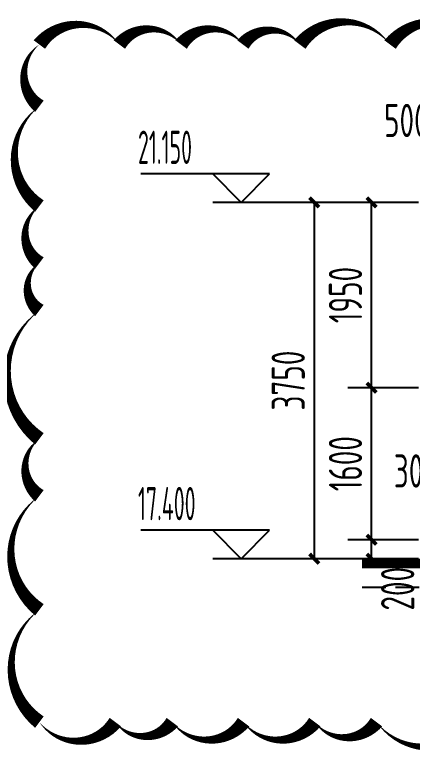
# Model space of a CAD drawing. Extents: x -863035 to 270371, y -8918 to 240488.
# Drawn here: x -250483 to -246298, y 146374 to 154157 of the extents above; entities that cross this region are included whole.
import ezdxf

# ---------------------------------------------------------------- set-up
doc = ezdxf.new("R2010")
doc.units = 0
doc.header["$LTSCALE"] = 1000
doc.header["$MEASUREMENT"] = 0
doc.linetypes.add('DASH', pattern=[0.35, 0.25, -0.1])
for name, color, linetype in [('01-标注_尺寸', 124, 'Continuous'), ('01-标注_标高', 200, 'Continuous'), ('02-TEXT_标注', 130, 'Continuous'), ('A-C_窗', 140, 'Continuous'), ('E-立面轮廓', 241, 'Continuous')]:
    doc.layers.add(name, color=color, linetype=linetype)
doc.layers.add('DIM_MODI', color=6, linetype='Continuous', plot=False)
doc.styles.add('_TCH_DIM', font='ROS1', dxfattribs={"width": 0.75, "bigfont": 'JD'})
doc.styles.add('_TCH_DIM_T3', font='ROS1', dxfattribs={"width": 0.75, "bigfont": 'JD'})
doc.dimstyles.new('_TCH_ARCH&&100', dxfattribs={"dimtxt": 350, "dimasz": 100, "dimexe": 250, "dimexo": 300, "dimgap": 100, "dimtad": 1, "dimdec": 0, "dimzin": 0, "dimdsep": 46, "dimtxsty": '_TCH_DIM_T3', "dimblk": 'ARCHTICK', "dimcen": 0.09, "dimclrt": 7, "dimazin": 2, "dimtfac": 1, "dimtdec": 0, "dimtix": 1, "dimtmove": 2, "dimatfit": 3, "dimfxl": 0, "dimtolj": 1, "dimtzin": 0, "dimarcsym": 0})

# ---------------------------------------------------------------- blocks, each defined once
blk = doc.blocks.new('_ArchTick')
at = {"color": 0, "linetype": 'ByBlock', "const_width": 0.4}
blk.add_lwpolyline([(-0.5, -0.5), (0.5, 0.5)], dxfattribs=at)
blk = doc.blocks.new('*D748')
at = {"layer": '01-标注_尺寸', "color": 0, "lineweight": -2, "transparency": 16777216}
for p, q in [((-246082.6, 148925.3), (-246082.6, 149330.5)), ((-245782.6, 148925.3), (-245782.6, 149330.5)), ((-246082.6, 149080.5), (-245782.6, 149080.5))]:
    blk.add_line(p, q, dxfattribs=at)
at = {"layer": 'Defpoints', "color": 0, "transparency": 16777216}
for p in [(-245782.6, 149080.5), (-246082.6, 148625.3), (-245782.6, 148625.3)]:
    blk.add_point(p, dxfattribs=at)
at = {"layer": '01-标注_尺寸', "color": 0, "lineweight": -2, "transparency": 16777216, "xscale": 100, "yscale": 100, "zscale": 100, "rotation": 180}
blk.add_blockref('_ArchTick', (-246082.6, 149080.5), dxfattribs=at)
at = {"layer": '01-标注_尺寸', "color": 0, "lineweight": -2, "transparency": 16777216, "xscale": 100, "yscale": 100, "zscale": 100}
blk.add_blockref('_ArchTick', (-245782.6, 149080.5), dxfattribs=at)
at = {"layer": '01-标注_尺寸', "color": 7, "transparency": 16777216, "insert": (-246259.8, 149355.5), "char_height": 350, "attachment_point": 5, "style": '_TCH_DIM_T3'}
blk.add_mtext('\\A1;300', dxfattribs=at)
blk = doc.blocks.new('*D763')
at = {"layer": '01-标注_尺寸', "color": 0, "lineweight": -2, "transparency": 16777216}
for p, q in [((-246082.6, 152408.2), (-246082.6, 153019.5)), ((-245582.6, 152408.2), (-245582.6, 153019.5)), ((-246082.6, 152769.5), (-245582.6, 152769.5))]:
    blk.add_line(p, q, dxfattribs=at)
at = {"layer": 'Defpoints', "color": 0, "transparency": 16777216}
for p in [(-245582.6, 152769.5), (-246082.6, 152108.2), (-245582.6, 152108.2)]:
    blk.add_point(p, dxfattribs=at)
at = {"layer": '01-标注_尺寸', "color": 0, "lineweight": -2, "transparency": 16777216, "xscale": 100, "yscale": 100, "zscale": 100, "rotation": 180}
blk.add_blockref('_ArchTick', (-246082.6, 152769.5), dxfattribs=at)
at = {"layer": '01-标注_尺寸', "color": 0, "lineweight": -2, "transparency": 16777216, "xscale": 100, "yscale": 100, "zscale": 100}
blk.add_blockref('_ArchTick', (-245582.6, 152769.5), dxfattribs=at)
at = {"layer": '01-标注_尺寸', "color": 7, "transparency": 16777216, "insert": (-246359.8, 153044.5), "char_height": 350, "attachment_point": 5, "style": '_TCH_DIM_T3'}
blk.add_mtext('\\A1;500', dxfattribs=at)
blk = doc.blocks.new('*D778')
at = {"layer": '01-标注_尺寸', "color": 0, "lineweight": -2, "transparency": 16777216}
for p, q in [((-246835, 152182), (-247578.4, 152182)), ((-247328.4, 148432), (-247328.4, 152182)), ((-246835, 148432), (-247578.4, 148432))]:
    blk.add_line(p, q, dxfattribs=at)
at = {"layer": 'Defpoints', "color": 0, "transparency": 16777216}
for p in [(-247328.4, 152182), (-246535, 152182), (-246535, 148432)]:
    blk.add_point(p, dxfattribs=at)
at = {"layer": '01-标注_尺寸', "color": 0, "lineweight": -2, "transparency": 16777216, "xscale": 100, "yscale": 100, "zscale": 100}
for p, rotation in [((-247328.4, 152182), 90), ((-247328.4, 148432), 270)]:
    blk.add_blockref('_ArchTick', p, dxfattribs=dict(at, rotation=rotation))
at = {"layer": '01-标注_尺寸', "color": 7, "transparency": 16777216, "insert": (-247603.4, 150307), "char_height": 350, "attachment_point": 5, "rotation": 90, "style": '_TCH_DIM_T3'}
blk.add_mtext('\\A1;3750', dxfattribs=at)
blk = doc.blocks.new('*D779')
at = {"layer": '01-标注_尺寸', "color": 0, "lineweight": -2, "transparency": 16777216}
for p, q in [((-246232.6, 148632), (-246976, 148632)), ((-246726, 148432), (-246726, 148632)), ((-246232.6, 148432), (-246976, 148432))]:
    blk.add_line(p, q, dxfattribs=at)
at = {"layer": 'Defpoints', "color": 0, "transparency": 16777216}
for p in [(-246726, 148632), (-245932.6, 148632), (-245932.6, 148432)]:
    blk.add_point(p, dxfattribs=at)
at = {"layer": '01-标注_尺寸', "color": 0, "lineweight": -2, "transparency": 16777216, "xscale": 100, "yscale": 100, "zscale": 100}
for p, rotation in [((-246726, 148632), 90), ((-246726, 148432), 270)]:
    blk.add_blockref('_ArchTick', p, dxfattribs=dict(at, rotation=rotation))
at = {"layer": '01-标注_尺寸', "color": 7, "transparency": 16777216, "insert": (-246451, 148116), "char_height": 350, "attachment_point": 5, "rotation": 90, "style": '_TCH_DIM_T3'}
blk.add_mtext('\\A1;200', dxfattribs=at)
blk = doc.blocks.new('*D780')
at = {"layer": '01-标注_尺寸', "color": 0, "lineweight": -2, "transparency": 16777216}
for p, q in [((-246232.6, 150232), (-246976, 150232)), ((-246726, 148632), (-246726, 150232)), ((-246232.6, 148632), (-246976, 148632))]:
    blk.add_line(p, q, dxfattribs=at)
at = {"layer": 'Defpoints', "color": 0, "transparency": 16777216}
for p in [(-246726, 150232), (-245932.6, 150232), (-245932.6, 148632)]:
    blk.add_point(p, dxfattribs=at)
at = {"layer": '01-标注_尺寸', "color": 0, "lineweight": -2, "transparency": 16777216, "xscale": 100, "yscale": 100, "zscale": 100}
for p, rotation in [((-246726, 150232), 90), ((-246726, 148632), 270)]:
    blk.add_blockref('_ArchTick', p, dxfattribs=dict(at, rotation=rotation))
at = {"layer": '01-标注_尺寸', "color": 7, "transparency": 16777216, "insert": (-247001, 149432), "char_height": 350, "attachment_point": 5, "rotation": 90, "style": '_TCH_DIM_T3'}
blk.add_mtext('\\A1;1600', dxfattribs=at)
blk = doc.blocks.new('*D781')
at = {"layer": '01-标注_尺寸', "color": 0, "lineweight": -2, "transparency": 16777216}
for p, q in [((-246232.6, 152182), (-246976, 152182)), ((-246726, 150232), (-246726, 152182)), ((-246232.6, 150232), (-246976, 150232))]:
    blk.add_line(p, q, dxfattribs=at)
at = {"layer": 'Defpoints', "color": 0, "transparency": 16777216}
for p in [(-246726, 152182), (-245932.6, 152182), (-245932.6, 150232)]:
    blk.add_point(p, dxfattribs=at)
at = {"layer": '01-标注_尺寸', "color": 0, "lineweight": -2, "transparency": 16777216, "xscale": 100, "yscale": 100, "zscale": 100}
for p, rotation in [((-246726, 152182), 90), ((-246726, 150232), 270)]:
    blk.add_blockref('_ArchTick', p, dxfattribs=dict(at, rotation=rotation))
at = {"layer": '01-标注_尺寸', "color": 7, "transparency": 16777216, "insert": (-247001, 151207), "char_height": 350, "attachment_point": 5, "rotation": 90, "style": '_TCH_DIM_T3'}
blk.add_mtext('\\A1;1950', dxfattribs=at)

msp = doc.modelspace()

# ---------------------------------------------------------------- linework, layer by layer
at = {"layer": '01-标注_标高'}
for p, q in [((-247799, 152482), (-249155.6, 152482)), ((-248099, 152182), (-248399, 152482)), ((-248099, 152182), (-247799, 152482)), ((-247378.6, 152182), (-248399, 152182)), ((-247799, 148732), (-249155.6, 148732)), ((-248099, 148432), (-248399, 148732)), ((-248099, 148432), (-247799, 148732)), ((-247378.6, 148432), (-248399, 148432))]:
    msp.add_line(p, q, dxfattribs=at)
at = {"layer": 'A-C_窗', "linetype": 'DASH'}
msp.add_line((-246825.7, 148132), (-239731.5, 148132), dxfattribs=at)
at = {"layer": 'DIM_MODI'}
msp.add_lwpolyline([(-245581.4, 153844, 0, 150, 0.5), (-246531.4, 153844, 0, 150, 0.5), (-247481.4, 153844, 0, 150, 0.5), (-248081.4, 153844, 0, 150, 0.5), (-248731.4, 153844, 0, 150, 0.5), (-249381.4, 153844, 0, 150, 0.5), (-250223.8, 153844, 0, 150, 0.5), (-250223.8, 153194, 0, 150, 0.5), (-250223.8, 152144, 0, 150, 0.5), (-250223.8, 151544, 0, 150, 0.5), (-250223.8, 151044, 0, 150, 0.5), (-250223.8, 149694, 0, 150, 0.5), (-250223.8, 149094, 0, 150, 0.5), (-250223.8, 147894, 0, 150, 0.5), (-250223.8, 146712, 0, 150, 0.5), (-249423.8, 146712, 0, 150, 0.5), (-248823.8, 146712, 0, 150, 0.5), (-248073.8, 146712, 0, 150, 0.5), (-247323.8, 146712, 0, 150, 0.5), (-246673.8, 146712, 0, 150, 0.5), (-245623.8, 146712, 0, 150, 0.5)], format="xyseb", dxfattribs=at)
at = {"layer": 'E-立面轮廓', "const_width": 100}
msp.add_lwpolyline([(-246825.7, 148382), (-239731.5, 148382)], dxfattribs=at)

# ---------------------------------------------------------------- texts
at = {"layer": '02-TEXT_标注', "style": '_TCH_DIM', "width": 0.5625}
for s, p in [('21.150', (-249185.6, 152587)), ('17.400', (-249185.6, 148837))]:
    msp.add_text(s, height=350, dxfattribs=at).set_placement(p)

# ---------------------------------------------------------------- dimensions: what is measured, and where the dimension line sits
at = {"layer": '01-标注_尺寸'}
for base, p1, p2, angle, picture, middle in [((-245582.6, 152769.5), (-246082.6, 152108.2), (-245582.6, 152108.2), 0, '*D763', (-246359.8, 153044.5)), ((-245782.6, 149080.5), (-246082.6, 148625.3), (-245782.6, 148625.3), 0, '*D748', (-246259.8, 149355.5)), ((-246726, 148632), (-245932.6, 148432), (-245932.6, 148632), 90, '*D779', (-246451, 148116))]:
    dim = msp.add_linear_dim(base=base, p1=p1, p2=p2, angle=angle, dimstyle='_TCH_ARCH&&100', dxfattribs=at)
    dim.commit()
    dim.dimension.update_dxf_attribs({"geometry": picture, "text_midpoint": middle, "dimtype": 161})
for p1, p2, picture, middle in [((-246535, 148432), (-246535, 152182), '*D778', (-247603.4, 150307)), ((-245932.6, 150232), (-245932.6, 152182), '*D781', (-247001, 151207)), ((-245932.6, 148632), (-245932.6, 150232), '*D780', (-247001, 149432))]:
    dim = msp.add_aligned_dim(p1=p1, p2=p2, distance=793.4, dimstyle='_TCH_ARCH&&100', dxfattribs=at)
    dim.commit()
    dim.dimension.update_dxf_attribs({"geometry": picture, "text_midpoint": middle})

doc.saveas('drawing.dxf')
